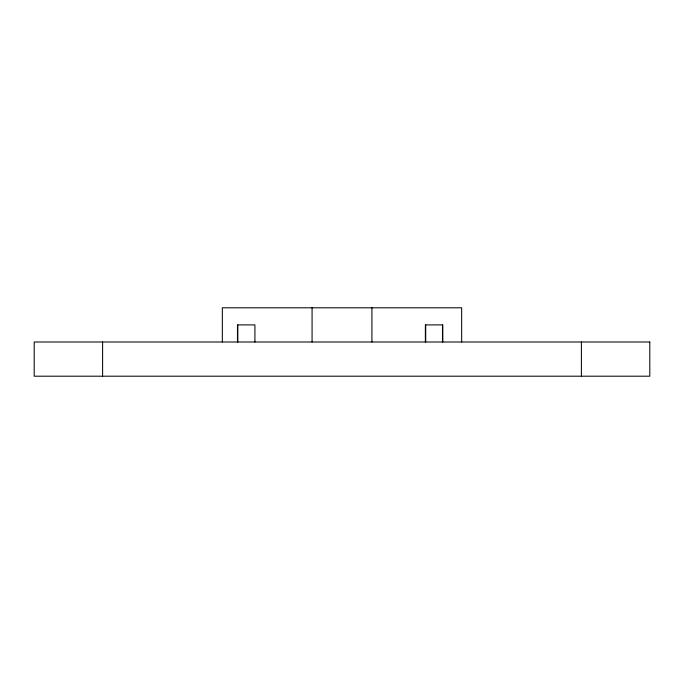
<?xml version="1.0" encoding="UTF-8"?>
<svg xmlns="http://www.w3.org/2000/svg" width="684" height="684" viewBox="0 0 684 684"><rect width="100%" height="100%" fill="white"/><g stroke="black" fill="none" stroke-linecap="round" stroke-linejoin="round"><path stroke-width="1.03" d="M581.4 342L581.4 376.2M461.666 342L461.666 307.8L222.334 307.8L222.334 342M442.813 342L442.813 324.9L425.371 324.9L425.371 342M442.471 324.9L442.471 342M425.713 324.9L425.713 342M371.925 307.8L371.925 342M312.075 307.8L312.075 342M254.918 342L254.918 324.9L237.476 324.9L237.476 342M237.818 324.9L237.818 342M102.6 342L102.6 376.2M649.8 342L34.2 342L34.2 376.2L649.8 376.2L649.8 342"/></g></svg>
